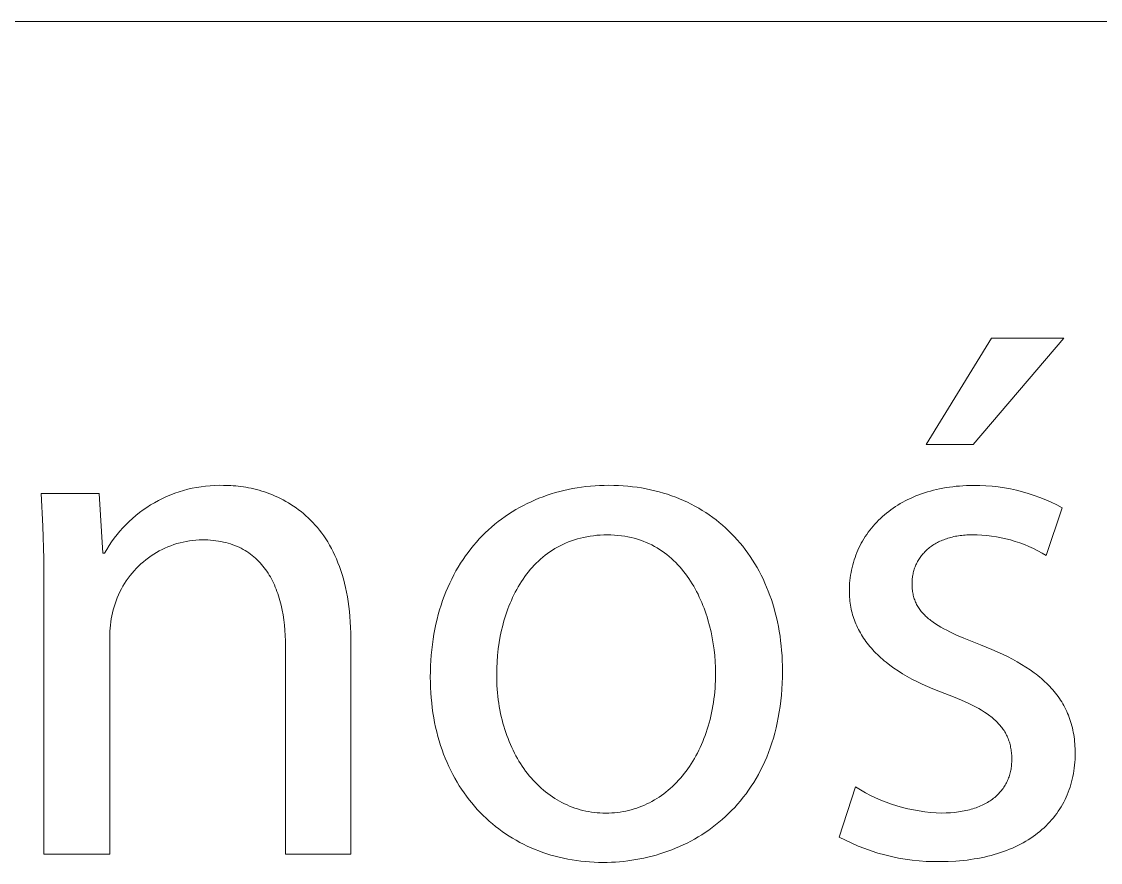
# Model space of a CAD drawing. Header units: millimetres. Extents: x 1287 to 5317, y -239 to 2577.
# Drawn here: x 4727.8 to 4786.3, y -172 to -126.5 of the extents above; entities that cross this region are included whole.
import ezdxf

# ---------------------------------------------------------------- set-up
doc = ezdxf.new("R2010")
doc.units = ezdxf.units.MM
doc.header["$MEASUREMENT"] = 0
doc.layers.add('Domyślny', color=7, linetype='Continuous', true_color=0x000000)

msp = doc.modelspace()

# ---------------------------------------------------------------- linework, layer by layer
at = {"layer": 'Domyślny', "color": 18, "lineweight": 15, "true_color": 0x000000}
for p, q in [((3793.964, -126.502), (5313.201, -126.502)), ((4776.809, -149.415), (4780.352, -143.644)), ((4784.271, -143.644), (4779.359, -149.415)), ((4780.352, -143.644), (4784.271, -143.644)), ((4779.359, -149.415), (4776.809, -149.415)), ((4736.098, -152.05), (4736.329, -151.971)), ((4736.329, -151.971), (4736.562, -151.899)), ((4736.562, -151.899), (4736.798, -151.836)), ((4736.798, -151.836), (4737.035, -151.781)), ((4737.035, -151.781), (4737.275, -151.733)), ((4737.275, -151.733), (4737.515, -151.694)), ((4737.515, -151.694), (4737.757, -151.663)), ((4737.757, -151.663), (4738, -151.641)), ((4738, -151.641), (4738.244, -151.626)), ((4738.244, -151.626), (4738.488, -151.62)), ((4738.488, -151.62), (4738.732, -151.622)), ((4738.732, -151.622), (4738.86, -151.624)), ((4738.86, -151.624), (4738.99, -151.627)), ((4738.99, -151.627), (4739.122, -151.633)), ((4739.122, -151.633), (4739.256, -151.642)), ((4739.256, -151.642), (4739.392, -151.654)), ((4739.392, -151.654), (4739.529, -151.668)), ((4739.529, -151.668), (4739.667, -151.685)), ((4739.667, -151.685), (4739.807, -151.705)), ((4739.807, -151.705), (4739.947, -151.728)), ((4739.947, -151.728), (4740.089, -151.754)), ((4740.089, -151.754), (4740.232, -151.784)), ((4740.232, -151.784), (4740.375, -151.816)), ((4740.375, -151.816), (4740.519, -151.852)), ((4740.519, -151.852), (4740.664, -151.891)), ((4740.664, -151.891), (4740.808, -151.934)), ((4740.808, -151.934), (4740.953, -151.98)), ((4740.953, -151.98), (4741.099, -152.03)), ((4756.719, -152.018), (4756.949, -151.955)), ((4756.949, -151.955), (4757.18, -151.898)), ((4757.18, -151.898), (4757.415, -151.846)), ((4757.415, -151.846), (4757.651, -151.799)), ((4757.651, -151.799), (4757.89, -151.757)), ((4757.89, -151.757), (4758.13, -151.721)), ((4758.13, -151.721), (4758.373, -151.691)), ((4758.373, -151.691), (4758.618, -151.666)), ((4758.618, -151.666), (4758.865, -151.646)), ((4758.865, -151.646), (4759.113, -151.632)), ((4759.113, -151.632), (4759.364, -151.624)), ((4759.364, -151.624), (4759.616, -151.621)), ((4759.616, -151.621), (4759.877, -151.624)), ((4759.877, -151.624), (4760.136, -151.633)), ((4760.136, -151.633), (4760.392, -151.648)), ((4760.392, -151.648), (4760.646, -151.668)), ((4760.646, -151.668), (4760.896, -151.695)), ((4760.896, -151.695), (4761.144, -151.727)), ((4761.144, -151.727), (4761.389, -151.765)), ((4761.389, -151.765), (4761.631, -151.808)), ((4761.631, -151.808), (4761.869, -151.857)), ((4761.869, -151.857), (4762.105, -151.911)), ((4762.105, -151.911), (4762.338, -151.971)), ((4762.338, -151.971), (4762.567, -152.037)), ((4776.717, -152.03), (4776.877, -151.979)), ((4776.877, -151.979), (4777.039, -151.933)), ((4777.039, -151.933), (4777.204, -151.889)), ((4777.204, -151.889), (4777.371, -151.848)), ((4777.371, -151.848), (4777.542, -151.811)), ((4777.542, -151.811), (4777.715, -151.777)), ((4777.715, -151.777), (4777.89, -151.746)), ((4777.89, -151.746), (4778.068, -151.719)), ((4778.068, -151.719), (4778.249, -151.696)), ((4778.249, -151.696), (4778.432, -151.675)), ((4778.432, -151.675), (4778.618, -151.659)), ((4778.618, -151.659), (4778.806, -151.646)), ((4778.806, -151.646), (4778.997, -151.637)), ((4778.997, -151.637), (4779.19, -151.631)), ((4779.19, -151.631), (4779.386, -151.629)), ((4779.386, -151.629), (4779.719, -151.632)), ((4779.719, -151.632), (4780.053, -151.647)), ((4780.053, -151.647), (4780.386, -151.673)), ((4780.386, -151.673), (4780.717, -151.71)), ((4780.717, -151.71), (4781.048, -151.758)), ((4781.048, -151.758), (4781.376, -151.817)), ((4781.376, -151.817), (4781.702, -151.888)), ((4781.702, -151.888), (4782.026, -151.969)), ((4782.026, -151.969), (4782.347, -152.061)), ((4728.943, -153.831), (4728.841, -152.065)), ((4728.841, -152.065), (4731.995, -152.065)), ((4731.995, -152.065), (4732.196, -155.3)), ((4734.782, -152.686), (4734.992, -152.561)), ((4734.992, -152.561), (4735.206, -152.444)), ((4735.206, -152.444), (4735.424, -152.334)), ((4735.424, -152.334), (4735.645, -152.232)), ((4735.645, -152.232), (4735.87, -152.137)), ((4735.87, -152.137), (4736.098, -152.05)), ((4741.099, -152.03), (4741.244, -152.084)), ((4741.244, -152.084), (4741.388, -152.142)), ((4741.388, -152.142), (4741.533, -152.203)), ((4741.533, -152.203), (4741.677, -152.268)), ((4741.677, -152.268), (4741.821, -152.338)), ((4741.821, -152.338), (4741.964, -152.411)), ((4741.964, -152.411), (4742.106, -152.489)), ((4742.106, -152.489), (4742.247, -152.57)), ((4742.247, -152.57), (4742.387, -152.657)), ((4755.188, -152.606), (4755.398, -152.507)), ((4755.398, -152.507), (4755.612, -152.412)), ((4755.612, -152.412), (4755.828, -152.323)), ((4755.828, -152.323), (4756.047, -152.239)), ((4756.047, -152.239), (4756.268, -152.16)), ((4756.268, -152.16), (4756.492, -152.087)), ((4756.492, -152.087), (4756.719, -152.018)), ((4762.567, -152.037), (4762.793, -152.108)), ((4762.793, -152.108), (4763.016, -152.184)), ((4763.016, -152.184), (4763.236, -152.265)), ((4763.236, -152.265), (4763.452, -152.352)), ((4763.452, -152.352), (4763.665, -152.444)), ((4763.665, -152.444), (4763.875, -152.54)), ((4763.875, -152.54), (4764.081, -152.642)), ((4775.408, -152.614), (4775.542, -152.538)), ((4775.542, -152.538), (4775.679, -152.464)), ((4775.679, -152.464), (4775.819, -152.394)), ((4775.819, -152.394), (4775.962, -152.326)), ((4775.962, -152.326), (4776.107, -152.26)), ((4776.107, -152.26), (4776.256, -152.198)), ((4776.256, -152.198), (4776.407, -152.139)), ((4776.407, -152.139), (4776.561, -152.083)), ((4776.561, -152.083), (4776.717, -152.03)), ((4782.347, -152.061), (4782.665, -152.165)), ((4782.665, -152.165), (4782.978, -152.278)), ((4782.978, -152.278), (4783.288, -152.402)), ((4783.288, -152.402), (4783.594, -152.537)), ((4783.594, -152.537), (4783.894, -152.682)), ((4733.988, -153.252), (4734.179, -153.1)), ((4734.179, -153.1), (4734.375, -152.955)), ((4734.375, -152.955), (4734.576, -152.817)), ((4734.576, -152.817), (4734.782, -152.686)), ((4742.387, -152.657), (4742.526, -152.747)), ((4742.526, -152.747), (4742.663, -152.842)), ((4742.663, -152.842), (4742.8, -152.942)), ((4742.8, -152.942), (4742.934, -153.047)), ((4742.934, -153.047), (4743.067, -153.156)), ((4743.067, -153.156), (4743.198, -153.27)), ((4753.992, -153.311), (4754.183, -153.181)), ((4754.183, -153.181), (4754.378, -153.056)), ((4754.378, -153.056), (4754.576, -152.936)), ((4754.576, -152.936), (4754.777, -152.821)), ((4754.777, -152.821), (4754.981, -152.711)), ((4754.981, -152.711), (4755.188, -152.606)), ((4764.081, -152.642), (4764.283, -152.749)), ((4764.283, -152.749), (4764.482, -152.861)), ((4764.482, -152.861), (4764.678, -152.978)), ((4764.678, -152.978), (4764.87, -153.1)), ((4764.87, -153.1), (4765.058, -153.227)), ((4774.552, -153.22), (4774.665, -153.126)), ((4774.665, -153.126), (4774.781, -153.035)), ((4774.781, -153.035), (4774.901, -152.946)), ((4774.901, -152.946), (4775.023, -152.859)), ((4775.023, -152.859), (4775.148, -152.775)), ((4775.148, -152.775), (4775.277, -152.693)), ((4775.277, -152.693), (4775.408, -152.614)), ((4784.19, -152.837), (4783.318, -155.427)), ((4783.894, -152.682), (4784.19, -152.837)), ((4733.278, -153.921), (4733.447, -153.745)), ((4733.447, -153.745), (4733.622, -153.574)), ((4733.622, -153.574), (4733.802, -153.41)), ((4733.802, -153.41), (4733.988, -153.252)), ((4743.198, -153.27), (4743.326, -153.389)), ((4743.326, -153.389), (4743.453, -153.512)), ((4743.453, -153.512), (4743.578, -153.641)), ((4743.578, -153.641), (4743.7, -153.775)), ((4753.263, -153.88), (4753.439, -153.731)), ((4753.439, -153.731), (4753.62, -153.586)), ((4753.62, -153.586), (4753.804, -153.446)), ((4753.804, -153.446), (4753.992, -153.311)), ((4765.058, -153.227), (4765.242, -153.358)), ((4765.242, -153.358), (4765.422, -153.494)), ((4765.422, -153.494), (4765.599, -153.635)), ((4765.599, -153.635), (4765.772, -153.781)), ((4773.937, -153.832), (4774.032, -153.725)), ((4774.032, -153.725), (4774.13, -153.619)), ((4774.13, -153.619), (4774.231, -153.516)), ((4774.231, -153.516), (4774.335, -153.415)), ((4774.335, -153.415), (4774.442, -153.317)), ((4774.442, -153.317), (4774.552, -153.22)), ((4728.997, -155.598), (4728.943, -153.831)), ((4732.809, -154.482), (4732.959, -154.29)), ((4732.959, -154.29), (4733.115, -154.103)), ((4733.115, -154.103), (4733.278, -153.921)), ((4743.7, -153.775), (4743.82, -153.914)), ((4743.82, -153.914), (4743.937, -154.059)), ((4743.937, -154.059), (4744.051, -154.209)), ((4744.051, -154.209), (4744.162, -154.364)), ((4752.754, -154.359), (4752.92, -154.194)), ((4752.92, -154.194), (4753.089, -154.035)), ((4753.089, -154.035), (4753.263, -153.88)), ((4758.778, -154.349), (4758.597, -154.374)), ((4758.962, -154.33), (4758.778, -154.349)), ((4759.15, -154.316), (4758.962, -154.33)), ((4759.341, -154.308), (4759.15, -154.316)), ((4759.535, -154.305), (4759.341, -154.308)), ((4759.73, -154.308), (4759.535, -154.305)), ((4759.922, -154.317), (4759.73, -154.308)), ((4760.109, -154.332), (4759.922, -154.317)), ((4760.293, -154.353), (4760.109, -154.332)), ((4760.474, -154.379), (4760.293, -154.353)), ((4765.772, -153.781), (4765.941, -153.93)), ((4765.941, -153.93), (4766.106, -154.085)), ((4766.106, -154.085), (4766.266, -154.244)), ((4766.266, -154.244), (4766.423, -154.407)), ((4773.512, -154.399), (4773.591, -154.282)), ((4773.591, -154.282), (4773.672, -154.166)), ((4773.672, -154.166), (4773.758, -154.053)), ((4773.758, -154.053), (4773.846, -153.941)), ((4773.846, -153.941), (4773.937, -153.832)), ((4778.564, -154.354), (4778.477, -154.369)), ((4778.652, -154.342), (4778.564, -154.354)), ((4778.741, -154.331), (4778.652, -154.342)), ((4778.831, -154.321), (4778.741, -154.331)), ((4778.923, -154.314), (4778.831, -154.321)), ((4779.017, -154.308), (4778.923, -154.314)), ((4779.111, -154.303), (4779.017, -154.308)), ((4779.208, -154.301), (4779.111, -154.303)), ((4779.305, -154.3), (4779.208, -154.301)), ((4779.569, -154.303), (4779.305, -154.3)), ((4779.832, -154.315), (4779.569, -154.303)), ((4780.096, -154.337), (4779.832, -154.315)), ((4780.358, -154.368), (4780.096, -154.337)), ((4732.399, -155.089), (4732.529, -154.882)), ((4732.529, -154.882), (4732.665, -154.68)), ((4732.665, -154.68), (4732.809, -154.482)), ((4735.88, -154.891), (4735.718, -154.954)), ((4736.044, -154.833), (4735.88, -154.891)), ((4736.209, -154.781), (4736.044, -154.833)), ((4736.376, -154.735), (4736.209, -154.781)), ((4736.545, -154.694), (4736.376, -154.735)), ((4736.715, -154.66), (4736.545, -154.694)), ((4736.886, -154.631), (4736.715, -154.66)), ((4737.058, -154.608), (4736.886, -154.631)), ((4737.231, -154.591), (4737.058, -154.608)), ((4737.404, -154.58), (4737.231, -154.591)), ((4737.578, -154.575), (4737.404, -154.58)), ((4737.732, -154.577), (4737.578, -154.575)), ((4737.883, -154.582), (4737.732, -154.577)), ((4738.032, -154.592), (4737.883, -154.582)), ((4738.177, -154.605), (4738.032, -154.592)), ((4738.319, -154.622), (4738.177, -154.605)), ((4738.458, -154.642), (4738.319, -154.622)), ((4738.594, -154.666), (4738.458, -154.642)), ((4738.727, -154.693), (4738.594, -154.666)), ((4738.857, -154.724), (4738.727, -154.693)), ((4738.984, -154.759), (4738.857, -154.724)), ((4739.108, -154.796), (4738.984, -154.759)), ((4739.23, -154.837), (4739.108, -154.796)), ((4739.348, -154.881), (4739.23, -154.837)), ((4739.464, -154.929), (4739.348, -154.881)), ((4739.577, -154.979), (4739.464, -154.929)), ((4744.162, -154.364), (4744.271, -154.525)), ((4744.271, -154.525), (4744.376, -154.691)), ((4744.376, -154.691), (4744.478, -154.863)), ((4744.478, -154.863), (4744.576, -155.041)), ((4752.133, -155.064), (4752.282, -154.88)), ((4752.282, -154.88), (4752.435, -154.702)), ((4752.435, -154.702), (4752.593, -154.528)), ((4752.593, -154.528), (4752.754, -154.359)), ((4756.975, -154.89), (4756.831, -154.967)), ((4757.122, -154.818), (4756.975, -154.89)), ((4757.273, -154.75), (4757.122, -154.818)), ((4757.427, -154.686), (4757.273, -154.75)), ((4757.584, -154.627), (4757.427, -154.686)), ((4757.744, -154.573), (4757.584, -154.627)), ((4757.908, -154.523), (4757.744, -154.573)), ((4758.075, -154.478), (4757.908, -154.523)), ((4758.246, -154.439), (4758.075, -154.478)), ((4758.42, -154.404), (4758.246, -154.439)), ((4758.597, -154.374), (4758.42, -154.404)), ((4760.65, -154.411), (4760.474, -154.379)), ((4760.824, -154.449), (4760.65, -154.411)), ((4760.993, -154.491), (4760.824, -154.449)), ((4761.159, -154.539), (4760.993, -154.491)), ((4761.322, -154.592), (4761.159, -154.539)), ((4761.481, -154.65), (4761.322, -154.592)), ((4761.636, -154.713), (4761.481, -154.65)), ((4761.788, -154.781), (4761.636, -154.713)), ((4761.937, -154.853), (4761.788, -154.781)), ((4762.082, -154.93), (4761.937, -154.853)), ((4762.224, -155.011), (4762.082, -154.93)), ((4766.423, -154.407), (4766.576, -154.575)), ((4766.576, -154.575), (4766.724, -154.747)), ((4766.724, -154.747), (4766.869, -154.924)), ((4766.869, -154.924), (4767.009, -155.104)), ((4773.169, -155.012), (4773.231, -154.886)), ((4773.231, -154.886), (4773.296, -154.762)), ((4773.296, -154.762), (4773.365, -154.639)), ((4773.365, -154.639), (4773.437, -154.518)), ((4773.437, -154.518), (4773.512, -154.399)), ((4777.109, -154.911), (4777.052, -154.953)), ((4777.168, -154.871), (4777.109, -154.911)), ((4777.228, -154.832), (4777.168, -154.871)), ((4777.29, -154.794), (4777.228, -154.832)), ((4777.353, -154.758), (4777.29, -154.794)), ((4777.418, -154.722), (4777.353, -154.758)), ((4777.484, -154.688), (4777.418, -154.722)), ((4777.552, -154.655), (4777.484, -154.688)), ((4777.621, -154.624), (4777.552, -154.655)), ((4777.692, -154.593), (4777.621, -154.624)), ((4777.764, -154.565), (4777.692, -154.593)), ((4777.837, -154.537), (4777.764, -154.565)), ((4777.912, -154.511), (4777.837, -154.537)), ((4777.989, -154.486), (4777.912, -154.511)), ((4778.067, -154.463), (4777.989, -154.486)), ((4778.146, -154.441), (4778.067, -154.463)), ((4778.227, -154.421), (4778.146, -154.441)), ((4778.309, -154.402), (4778.227, -154.421)), ((4778.392, -154.384), (4778.309, -154.402)), ((4778.477, -154.369), (4778.392, -154.384)), ((4780.618, -154.408), (4780.358, -154.368)), ((4780.878, -154.457), (4780.618, -154.408)), ((4781.135, -154.515), (4780.878, -154.457)), ((4781.39, -154.582), (4781.135, -154.515)), ((4781.643, -154.658), (4781.39, -154.582)), ((4781.893, -154.742), (4781.643, -154.658)), ((4782.14, -154.835), (4781.893, -154.742)), ((4782.384, -154.937), (4782.14, -154.835)), ((4782.623, -155.047), (4782.384, -154.937)), ((4732.196, -155.3), (4732.277, -155.3)), ((4732.277, -155.3), (4732.399, -155.089)), ((4734.803, -155.447), (4734.661, -155.547)), ((4734.948, -155.352), (4734.803, -155.447)), ((4735.096, -155.262), (4734.948, -155.352)), ((4735.248, -155.177), (4735.096, -155.262)), ((4735.402, -155.097), (4735.248, -155.177)), ((4735.559, -155.023), (4735.402, -155.097)), ((4735.718, -154.954), (4735.559, -155.023)), ((4739.686, -155.033), (4739.577, -154.979)), ((4739.794, -155.09), (4739.686, -155.033)), ((4739.898, -155.15), (4739.794, -155.09)), ((4740, -155.212), (4739.898, -155.15)), ((4740.098, -155.278), (4740, -155.212)), ((4740.195, -155.347), (4740.098, -155.278)), ((4740.288, -155.418), (4740.195, -155.347)), ((4740.379, -155.492), (4740.288, -155.418)), ((4740.467, -155.569), (4740.379, -155.492)), ((4744.576, -155.041), (4744.671, -155.225)), ((4744.671, -155.225), (4744.762, -155.415)), ((4744.762, -155.415), (4744.85, -155.61)), ((4751.71, -155.642), (4751.847, -155.444)), ((4751.847, -155.444), (4751.987, -155.252)), ((4751.987, -155.252), (4752.133, -155.064)), ((4756.036, -155.512), (4755.915, -155.616)), ((4756.161, -155.411), (4756.036, -155.512)), ((4756.288, -155.315), (4756.161, -155.411)), ((4756.419, -155.222), (4756.288, -155.315)), ((4756.553, -155.133), (4756.419, -155.222)), ((4756.691, -155.048), (4756.553, -155.133)), ((4756.831, -154.967), (4756.691, -155.048)), ((4762.362, -155.096), (4762.224, -155.011)), ((4762.497, -155.186), (4762.362, -155.096)), ((4762.629, -155.279), (4762.497, -155.186)), ((4762.757, -155.377), (4762.629, -155.279)), ((4762.882, -155.478), (4762.757, -155.377)), ((4763.003, -155.583), (4762.882, -155.478)), ((4767.009, -155.104), (4767.145, -155.289)), ((4767.145, -155.289), (4767.276, -155.478)), ((4767.276, -155.478), (4767.403, -155.671)), ((4772.955, -155.531), (4773.003, -155.399)), ((4773.003, -155.399), (4773.055, -155.268)), ((4773.055, -155.268), (4773.11, -155.139)), ((4773.11, -155.139), (4773.169, -155.012)), ((4776.524, -155.476), (4776.485, -155.529)), ((4776.564, -155.424), (4776.524, -155.476)), ((4776.606, -155.372), (4776.564, -155.424)), ((4776.649, -155.321), (4776.606, -155.372)), ((4776.694, -155.272), (4776.649, -155.321)), ((4776.741, -155.223), (4776.694, -155.272)), ((4776.789, -155.175), (4776.741, -155.223)), ((4776.838, -155.129), (4776.789, -155.175)), ((4776.889, -155.083), (4776.838, -155.129)), ((4776.942, -155.039), (4776.889, -155.083)), ((4776.996, -154.995), (4776.942, -155.039)), ((4777.052, -154.953), (4776.996, -154.995)), ((4782.859, -155.166), (4782.623, -155.047)), ((4783.091, -155.292), (4782.859, -155.166)), ((4783.318, -155.427), (4783.091, -155.292)), ((4729.002, -157.366), (4728.997, -155.598)), ((4734.131, -155.994), (4734.008, -156.117)), ((4734.258, -155.876), (4734.131, -155.994)), ((4734.388, -155.762), (4734.258, -155.876)), ((4734.523, -155.652), (4734.388, -155.762)), ((4734.661, -155.547), (4734.523, -155.652)), ((4740.553, -155.649), (4740.467, -155.569)), ((4740.636, -155.731), (4740.553, -155.649)), ((4740.716, -155.816), (4740.636, -155.731)), ((4740.794, -155.903), (4740.716, -155.816)), ((4740.869, -155.993), (4740.794, -155.903)), ((4740.942, -156.086), (4740.869, -155.993)), ((4741.013, -156.18), (4740.942, -156.086)), ((4744.85, -155.61), (4744.933, -155.812)), ((4744.933, -155.812), (4745.013, -156.02)), ((4745.013, -156.02), (4745.088, -156.234)), ((4751.328, -156.261), (4751.451, -156.05)), ((4751.451, -156.05), (4751.579, -155.844)), ((4751.579, -155.844), (4751.71, -155.642)), ((4755.462, -156.067), (4755.356, -156.187)), ((4755.57, -155.949), (4755.462, -156.067)), ((4755.682, -155.834), (4755.57, -155.949)), ((4755.797, -155.723), (4755.682, -155.834)), ((4755.915, -155.616), (4755.797, -155.723)), ((4763.122, -155.692), (4763.003, -155.583)), ((4763.237, -155.804), (4763.122, -155.692)), ((4763.349, -155.919), (4763.237, -155.804)), ((4763.457, -156.038), (4763.349, -155.919)), ((4763.563, -156.16), (4763.457, -156.038)), ((4767.403, -155.671), (4767.526, -155.868)), ((4767.526, -155.868), (4767.644, -156.069)), ((4767.644, -156.069), (4767.758, -156.274)), ((4772.766, -156.212), (4772.796, -156.073)), ((4772.796, -156.073), (4772.831, -155.936)), ((4772.831, -155.936), (4772.869, -155.799)), ((4772.869, -155.799), (4772.91, -155.665)), ((4772.91, -155.665), (4772.955, -155.531)), ((4776.186, -156.105), (4776.165, -156.166)), ((4776.209, -156.044), (4776.186, -156.105)), ((4776.233, -155.984), (4776.209, -156.044)), ((4776.259, -155.925), (4776.233, -155.984)), ((4776.286, -155.866), (4776.259, -155.925)), ((4776.316, -155.808), (4776.286, -155.866)), ((4776.346, -155.751), (4776.316, -155.808)), ((4776.378, -155.694), (4776.346, -155.751)), ((4776.412, -155.638), (4776.378, -155.694)), ((4776.448, -155.583), (4776.412, -155.638)), ((4776.485, -155.529), (4776.448, -155.583)), ((4733.562, -156.649), (4733.463, -156.791)), ((4733.667, -156.51), (4733.562, -156.649)), ((4733.776, -156.375), (4733.667, -156.51)), ((4733.89, -156.244), (4733.776, -156.375)), ((4734.008, -156.117), (4733.89, -156.244)), ((4741.08, -156.278), (4741.013, -156.18)), ((4741.146, -156.377), (4741.08, -156.278)), ((4741.209, -156.479), (4741.146, -156.377)), ((4741.27, -156.583), (4741.209, -156.479)), ((4741.328, -156.689), (4741.27, -156.583)), ((4741.384, -156.797), (4741.328, -156.689)), ((4745.088, -156.234), (4745.159, -156.454)), ((4745.159, -156.454), (4745.226, -156.681)), ((4745.226, -156.681), (4745.288, -156.914)), ((4751.097, -156.697), (4751.21, -156.477)), ((4751.21, -156.477), (4751.328, -156.261)), ((4755.059, -156.568), (4754.965, -156.701)), ((4755.155, -156.438), (4755.059, -156.568)), ((4755.254, -156.311), (4755.155, -156.438)), ((4755.356, -156.187), (4755.254, -156.311)), ((4763.665, -156.285), (4763.563, -156.16)), ((4763.764, -156.412), (4763.665, -156.285)), ((4763.86, -156.543), (4763.764, -156.412)), ((4763.953, -156.676), (4763.86, -156.543)), ((4764.043, -156.811), (4763.953, -156.676)), ((4767.758, -156.274), (4767.867, -156.483)), ((4767.867, -156.483), (4767.971, -156.695)), ((4772.678, -156.778), (4772.694, -156.635)), ((4772.694, -156.635), (4772.715, -156.493)), ((4772.715, -156.493), (4772.738, -156.352)), ((4772.738, -156.352), (4772.766, -156.212)), ((4776.057, -156.677), (4776.051, -156.743)), ((4776.065, -156.612), (4776.057, -156.677)), ((4776.074, -156.547), (4776.065, -156.612)), ((4776.085, -156.482), (4776.074, -156.547)), ((4776.098, -156.418), (4776.085, -156.482)), ((4776.112, -156.354), (4776.098, -156.418)), ((4776.128, -156.291), (4776.112, -156.354)), ((4776.146, -156.228), (4776.128, -156.291)), ((4776.165, -156.166), (4776.146, -156.228)), ((4733.194, -157.236), (4733.114, -157.391)), ((4733.278, -157.085), (4733.194, -157.236)), ((4733.368, -156.936), (4733.278, -157.085)), ((4733.463, -156.791), (4733.368, -156.936)), ((4741.438, -156.907), (4741.384, -156.797)), ((4741.489, -157.02), (4741.438, -156.907)), ((4741.538, -157.134), (4741.489, -157.02)), ((4741.585, -157.25), (4741.538, -157.134)), ((4741.629, -157.368), (4741.585, -157.25)), ((4745.288, -156.914), (4745.345, -157.154)), ((4745.345, -157.154), (4745.397, -157.401)), ((4750.786, -157.385), (4750.885, -157.151)), ((4750.885, -157.151), (4750.989, -156.922)), ((4750.989, -156.922), (4751.097, -156.697)), ((4754.624, -157.257), (4754.546, -157.403)), ((4754.705, -157.114), (4754.624, -157.257)), ((4754.788, -156.974), (4754.705, -157.114)), ((4754.875, -156.836), (4754.788, -156.974)), ((4754.965, -156.701), (4754.875, -156.836)), ((4764.129, -156.949), (4764.043, -156.811)), ((4764.213, -157.09), (4764.129, -156.949)), ((4764.294, -157.232), (4764.213, -157.09)), ((4764.371, -157.377), (4764.294, -157.232)), ((4767.971, -156.695), (4768.071, -156.912)), ((4768.071, -156.912), (4768.166, -157.132)), ((4768.166, -157.132), (4768.257, -157.355)), ((4772.648, -157.36), (4772.65, -157.213)), ((4772.65, -157.213), (4772.656, -157.067)), ((4772.656, -157.067), (4772.665, -156.922)), ((4772.665, -156.922), (4772.678, -156.778)), ((4776.045, -156.876), (4776.044, -156.944)), ((4776.044, -156.944), (4776.045, -157.019)), ((4776.047, -156.81), (4776.045, -156.876)), ((4776.045, -157.019), (4776.047, -157.093)), ((4776.051, -156.743), (4776.047, -156.81)), ((4776.047, -157.093), (4776.052, -157.166)), ((4776.052, -157.166), (4776.058, -157.238)), ((4776.058, -157.238), (4776.065, -157.308)), ((4729.002, -171.606), (4729.002, -157.366)), ((4732.972, -157.707), (4732.909, -157.869)), ((4733.04, -157.548), (4732.972, -157.707)), ((4733.114, -157.391), (4733.04, -157.548)), ((4741.671, -157.488), (4741.629, -157.368)), ((4741.712, -157.61), (4741.671, -157.488)), ((4741.749, -157.733), (4741.712, -157.61)), ((4741.785, -157.858), (4741.749, -157.733)), ((4741.819, -157.985), (4741.785, -157.858)), ((4745.397, -157.401), (4745.445, -157.654)), ((4745.445, -157.654), (4745.487, -157.914)), ((4750.604, -157.865), (4750.693, -157.622)), ((4750.693, -157.622), (4750.786, -157.385)), ((4754.33, -157.852), (4754.264, -158.005)), ((4754.399, -157.7), (4754.33, -157.852)), ((4754.471, -157.55), (4754.399, -157.7)), ((4754.546, -157.403), (4754.471, -157.55)), ((4764.446, -157.523), (4764.371, -157.377)), ((4764.517, -157.672), (4764.446, -157.523)), ((4764.586, -157.822), (4764.517, -157.672)), ((4764.652, -157.973), (4764.586, -157.822)), ((4768.257, -157.355), (4768.342, -157.583)), ((4768.342, -157.583), (4768.423, -157.814)), ((4768.423, -157.814), (4768.499, -158.048)), ((4772.65, -157.469), (4772.648, -157.36)), ((4772.653, -157.577), (4772.65, -157.469)), ((4772.659, -157.685), (4772.653, -157.577)), ((4772.668, -157.793), (4772.659, -157.685)), ((4772.679, -157.9), (4772.668, -157.793)), ((4776.065, -157.308), (4776.075, -157.378)), ((4776.075, -157.378), (4776.086, -157.446)), ((4776.086, -157.446), (4776.099, -157.513)), ((4776.099, -157.513), (4776.114, -157.578)), ((4776.114, -157.578), (4776.13, -157.643)), ((4776.13, -157.643), (4776.148, -157.707)), ((4776.148, -157.707), (4776.168, -157.77)), ((4776.168, -157.77), (4776.19, -157.831)), ((4776.19, -157.831), (4776.214, -157.892)), ((4732.753, -158.36), (4732.712, -158.524)), ((4732.8, -158.198), (4732.753, -158.36)), ((4732.852, -158.033), (4732.8, -158.198)), ((4732.909, -157.869), (4732.852, -158.033)), ((4741.851, -158.113), (4741.819, -157.985)), ((4741.907, -158.375), (4741.851, -158.113)), ((4741.956, -158.642), (4741.907, -158.375)), ((4745.487, -157.914), (4745.524, -158.18)), ((4745.524, -158.18), (4745.556, -158.454)), ((4750.37, -158.618), (4750.443, -158.363)), ((4750.443, -158.363), (4750.521, -158.112)), ((4750.521, -158.112), (4750.604, -157.865)), ((4754.141, -158.318), (4754.084, -158.477)), ((4754.201, -158.161), (4754.141, -158.318)), ((4754.264, -158.005), (4754.201, -158.161)), ((4764.715, -158.127), (4764.652, -157.973)), ((4764.775, -158.281), (4764.715, -158.127)), ((4764.832, -158.437), (4764.775, -158.281)), ((4764.886, -158.594), (4764.832, -158.437)), ((4768.499, -158.048), (4768.57, -158.286)), ((4768.57, -158.286), (4768.636, -158.528)), ((4772.692, -158.006), (4772.679, -157.9)), ((4772.708, -158.111), (4772.692, -158.006)), ((4772.727, -158.216), (4772.708, -158.111)), ((4772.748, -158.321), (4772.727, -158.216)), ((4772.771, -158.425), (4772.748, -158.321)), ((4772.797, -158.528), (4772.771, -158.425)), ((4776.214, -157.892), (4776.239, -157.952)), ((4776.239, -157.952), (4776.266, -158.011)), ((4776.266, -158.011), (4776.295, -158.069)), ((4776.295, -158.069), (4776.325, -158.126)), ((4776.325, -158.126), (4776.358, -158.182)), ((4776.358, -158.182), (4776.392, -158.237)), ((4776.392, -158.237), (4776.428, -158.292)), ((4776.428, -158.292), (4776.466, -158.346)), ((4776.466, -158.346), (4776.506, -158.399)), ((4776.506, -158.399), (4776.547, -158.451)), ((4732.619, -159.021), (4732.599, -159.189)), ((4732.645, -158.855), (4732.619, -159.021)), ((4732.676, -158.689), (4732.645, -158.855)), ((4732.712, -158.524), (4732.676, -158.689)), ((4741.997, -158.915), (4741.956, -158.642)), ((4742.03, -159.192), (4741.997, -158.915)), ((4745.556, -158.454), (4745.582, -158.735)), ((4745.582, -158.735), (4745.603, -159.023)), ((4745.603, -159.023), (4745.618, -159.318)), ((4750.241, -159.141), (4750.303, -158.878)), ((4750.303, -158.878), (4750.37, -158.618)), ((4753.93, -158.964), (4753.885, -159.129)), ((4753.979, -158.8), (4753.93, -158.964)), ((4754.03, -158.638), (4753.979, -158.8)), ((4754.084, -158.477), (4754.03, -158.638)), ((4764.937, -158.752), (4764.886, -158.594)), ((4764.986, -158.911), (4764.937, -158.752)), ((4765.074, -159.231), (4764.986, -158.911)), ((4768.636, -158.528), (4768.697, -158.772)), ((4768.697, -158.772), (4768.753, -159.02)), ((4768.753, -159.02), (4768.804, -159.272)), ((4772.825, -158.63), (4772.797, -158.528)), ((4772.856, -158.732), (4772.825, -158.63)), ((4772.889, -158.833), (4772.856, -158.732)), ((4772.925, -158.933), (4772.889, -158.833)), ((4772.963, -159.033), (4772.925, -158.933)), ((4776.547, -158.451), (4776.59, -158.503)), ((4776.59, -158.503), (4776.635, -158.554)), ((4776.635, -158.554), (4776.682, -158.604)), ((4776.682, -158.604), (4776.731, -158.654)), ((4776.731, -158.654), (4776.782, -158.703)), ((4776.782, -158.703), (4776.834, -158.752)), ((4776.834, -158.752), (4776.888, -158.8)), ((4776.888, -158.8), (4776.945, -158.848)), ((4776.945, -158.848), (4777.003, -158.895)), ((4777.003, -158.895), (4777.063, -158.941)), ((4777.063, -158.941), (4777.124, -158.988)), ((4777.124, -158.988), (4777.188, -159.033)), ((4732.574, -159.525), (4732.57, -159.694)), ((4732.584, -159.357), (4732.574, -159.525)), ((4732.599, -159.189), (4732.584, -159.357)), ((4742.055, -159.475), (4742.03, -159.192)), ((4742.073, -159.761), (4742.055, -159.475)), ((4745.618, -159.318), (4745.627, -159.62)), ((4750.134, -159.682), (4750.185, -159.409)), ((4750.185, -159.409), (4750.241, -159.141)), ((4753.802, -159.463), (4753.731, -159.8)), ((4753.842, -159.295), (4753.802, -159.463)), ((4753.885, -159.129), (4753.842, -159.295)), ((4765.152, -159.553), (4765.074, -159.231)), ((4765.219, -159.877), (4765.152, -159.553)), ((4768.804, -159.272), (4768.849, -159.526)), ((4768.849, -159.526), (4768.89, -159.784)), ((4773.004, -159.132), (4772.963, -159.033)), ((4773.047, -159.231), (4773.004, -159.132)), ((4773.093, -159.328), (4773.047, -159.231)), ((4773.141, -159.425), (4773.093, -159.328)), ((4773.192, -159.522), (4773.141, -159.425)), ((4773.245, -159.617), (4773.192, -159.522)), ((4777.188, -159.033), (4777.321, -159.124)), ((4777.321, -159.124), (4777.461, -159.213)), ((4777.461, -159.213), (4777.609, -159.301)), ((4777.609, -159.301), (4777.765, -159.389)), ((4777.765, -159.389), (4777.928, -159.475)), ((4777.928, -159.475), (4778.099, -159.561)), ((4778.099, -159.561), (4778.464, -159.733)), ((4732.57, -159.694), (4732.572, -159.863)), ((4732.572, -159.863), (4732.572, -171.606)), ((4742.084, -160.052), (4742.073, -159.761)), ((4742.087, -160.346), (4742.084, -160.052)), ((4745.627, -159.62), (4745.63, -159.93)), ((4745.63, -159.93), (4745.63, -171.606)), ((4750.05, -160.239), (4750.089, -159.958)), ((4750.089, -159.958), (4750.134, -159.682)), ((4753.671, -160.142), (4753.622, -160.486)), ((4753.731, -159.8), (4753.671, -160.142)), ((4765.275, -160.201), (4765.219, -159.877)), ((4765.32, -160.524), (4765.275, -160.201)), ((4768.89, -159.784), (4768.925, -160.045)), ((4768.925, -160.045), (4768.955, -160.309)), ((4773.301, -159.712), (4773.245, -159.617)), ((4773.36, -159.806), (4773.301, -159.712)), ((4773.421, -159.9), (4773.36, -159.806)), ((4773.484, -159.992), (4773.421, -159.9)), ((4773.55, -160.084), (4773.484, -159.992)), ((4773.619, -160.175), (4773.55, -160.084)), ((4773.69, -160.266), (4773.619, -160.175)), ((4778.464, -159.733), (4778.86, -159.905)), ((4778.86, -159.905), (4779.748, -160.258)), ((4742.087, -171.606), (4742.087, -160.346)), ((4749.989, -160.813), (4750.016, -160.524)), ((4750.016, -160.524), (4750.05, -160.239)), ((4753.622, -160.486), (4753.584, -160.832)), ((4765.355, -160.846), (4765.32, -160.524)), ((4768.955, -160.309), (4768.979, -160.576)), ((4768.979, -160.576), (4768.999, -160.846)), ((4773.763, -160.355), (4773.69, -160.266)), ((4773.84, -160.444), (4773.763, -160.355)), ((4773.918, -160.532), (4773.84, -160.444)), ((4774, -160.619), (4773.918, -160.532)), ((4774.084, -160.705), (4774, -160.619)), ((4774.17, -160.791), (4774.084, -160.705)), ((4779.748, -160.258), (4780.061, -160.382)), ((4780.061, -160.382), (4780.365, -160.507)), ((4780.365, -160.507), (4780.659, -160.636)), ((4780.659, -160.636), (4780.944, -160.766)), ((4780.944, -160.766), (4781.218, -160.9)), ((4749.952, -161.402), (4749.967, -161.105)), ((4749.967, -161.105), (4749.989, -160.813)), ((4753.558, -161.179), (4753.541, -161.527)), ((4753.584, -160.832), (4753.558, -161.179)), ((4765.38, -161.166), (4765.355, -160.846)), ((4765.395, -161.482), (4765.38, -161.166)), ((4768.999, -160.846), (4769.012, -161.119)), ((4769.012, -161.119), (4769.021, -161.394)), ((4774.259, -160.876), (4774.17, -160.791)), ((4774.351, -160.96), (4774.259, -160.876)), ((4774.445, -161.043), (4774.351, -160.96)), ((4774.542, -161.125), (4774.445, -161.043)), ((4774.641, -161.207), (4774.542, -161.125)), ((4774.848, -161.367), (4774.641, -161.207)), ((4775.065, -161.524), (4774.848, -161.367)), ((4781.218, -160.9), (4781.483, -161.037)), ((4781.483, -161.037), (4781.738, -161.177)), ((4781.738, -161.177), (4781.983, -161.321)), ((4781.983, -161.321), (4782.219, -161.467)), ((4749.939, -162.008), (4749.943, -161.703)), ((4749.943, -161.703), (4749.952, -161.402)), ((4753.541, -161.527), (4753.536, -161.874)), ((4753.536, -161.874), (4753.538, -162.074)), ((4765.4, -161.794), (4765.395, -161.482)), ((4765.398, -161.999), (4765.4, -161.794)), ((4769.023, -161.673), (4769.02, -162.008)), ((4769.021, -161.394), (4769.023, -161.673)), ((4775.292, -161.677), (4775.065, -161.524)), ((4775.53, -161.827), (4775.292, -161.677)), ((4775.779, -161.973), (4775.53, -161.827)), ((4782.219, -161.467), (4782.445, -161.618)), ((4782.445, -161.618), (4782.66, -161.772)), ((4782.66, -161.772), (4782.765, -161.851)), ((4782.765, -161.851), (4782.866, -161.93)), ((4782.866, -161.93), (4782.966, -162.011)), ((4749.942, -162.296), (4749.939, -162.008)), ((4749.951, -162.579), (4749.942, -162.296)), ((4753.538, -162.074), (4753.543, -162.271)), ((4753.543, -162.271), (4753.552, -162.467)), ((4753.552, -162.467), (4753.565, -162.662)), ((4765.37, -162.604), (4765.383, -162.405)), ((4765.383, -162.405), (4765.393, -162.203)), ((4765.393, -162.203), (4765.398, -161.999)), ((4769.009, -162.338), (4768.991, -162.662)), ((4769.02, -162.008), (4769.009, -162.338)), ((4776.038, -162.115), (4775.779, -161.973)), ((4776.307, -162.254), (4776.038, -162.115)), ((4776.588, -162.389), (4776.307, -162.254)), ((4776.878, -162.52), (4776.588, -162.389)), ((4777.18, -162.647), (4776.878, -162.52)), ((4782.966, -162.011), (4783.062, -162.093)), ((4783.062, -162.093), (4783.157, -162.175)), ((4783.157, -162.175), (4783.249, -162.259)), ((4783.249, -162.259), (4783.338, -162.344)), ((4783.338, -162.344), (4783.425, -162.43)), ((4783.425, -162.43), (4783.509, -162.517)), ((4783.509, -162.517), (4783.591, -162.605)), ((4749.966, -162.86), (4749.951, -162.579)), ((4749.987, -163.136), (4749.966, -162.86)), ((4753.565, -162.662), (4753.581, -162.855)), ((4753.581, -162.855), (4753.6, -163.046)), ((4753.6, -163.046), (4753.623, -163.235)), ((4765.311, -163.192), (4765.334, -162.998)), ((4765.334, -162.998), (4765.354, -162.802)), ((4765.354, -162.802), (4765.37, -162.604)), ((4768.966, -162.979), (4768.934, -163.291)), ((4768.991, -162.662), (4768.966, -162.979)), ((4777.492, -162.77), (4777.18, -162.647)), ((4777.815, -162.889), (4777.492, -162.77)), ((4778.287, -163.07), (4777.815, -162.889)), ((4778.723, -163.251), (4778.287, -163.07)), ((4783.591, -162.605), (4783.671, -162.695)), ((4783.671, -162.695), (4783.748, -162.785)), ((4783.748, -162.785), (4783.822, -162.877)), ((4783.822, -162.877), (4783.894, -162.97)), ((4783.894, -162.97), (4783.963, -163.065)), ((4783.963, -163.065), (4784.03, -163.16)), ((4750.013, -163.41), (4749.987, -163.136)), ((4750.045, -163.68), (4750.013, -163.41)), ((4750.082, -163.946), (4750.045, -163.68)), ((4753.623, -163.235), (4753.649, -163.422)), ((4753.649, -163.422), (4753.678, -163.607)), ((4753.678, -163.607), (4753.711, -163.791)), ((4765.22, -163.76), (4765.253, -163.573)), ((4765.253, -163.573), (4765.284, -163.383)), ((4765.284, -163.383), (4765.311, -163.192)), ((4768.896, -163.597), (4768.851, -163.897)), ((4768.934, -163.291), (4768.896, -163.597)), ((4778.927, -163.342), (4778.723, -163.251)), ((4779.123, -163.433), (4778.927, -163.342)), ((4779.31, -163.526), (4779.123, -163.433)), ((4779.488, -163.619), (4779.31, -163.526)), ((4779.657, -163.713), (4779.488, -163.619)), ((4784.03, -163.16), (4784.095, -163.257)), ((4784.095, -163.257), (4784.157, -163.355)), ((4784.157, -163.355), (4784.216, -163.455)), ((4784.216, -163.455), (4784.273, -163.556)), ((4784.273, -163.556), (4784.328, -163.658)), ((4784.328, -163.658), (4784.38, -163.761)), ((4750.125, -164.208), (4750.082, -163.946)), ((4750.173, -164.467), (4750.125, -164.208)), ((4753.711, -163.791), (4753.747, -163.972)), ((4753.747, -163.972), (4753.787, -164.151)), ((4753.787, -164.151), (4753.829, -164.329)), ((4765.099, -164.309), (4765.142, -164.128)), ((4765.142, -164.128), (4765.183, -163.945)), ((4765.183, -163.945), (4765.22, -163.76)), ((4768.799, -164.192), (4768.741, -164.48)), ((4768.851, -163.897), (4768.799, -164.192)), ((4779.818, -163.808), (4779.657, -163.713)), ((4779.971, -163.904), (4779.818, -163.808)), ((4780.116, -164.001), (4779.971, -163.904)), ((4780.185, -164.051), (4780.116, -164.001)), ((4780.253, -164.101), (4780.185, -164.051)), ((4780.318, -164.151), (4780.253, -164.101)), ((4780.381, -164.201), (4780.318, -164.151)), ((4780.443, -164.253), (4780.381, -164.201)), ((4780.502, -164.304), (4780.443, -164.253)), ((4784.38, -163.761), (4784.429, -163.866)), ((4784.429, -163.866), (4784.476, -163.973)), ((4784.476, -163.973), (4784.52, -164.08)), ((4784.52, -164.08), (4784.562, -164.19)), ((4784.562, -164.19), (4784.602, -164.3)), ((4750.227, -164.723), (4750.173, -164.467)), ((4750.286, -164.974), (4750.227, -164.723)), ((4753.829, -164.329), (4753.875, -164.504)), ((4753.875, -164.504), (4753.924, -164.676)), ((4753.924, -164.676), (4753.976, -164.847)), ((4753.976, -164.847), (4754.031, -165.015)), ((4764.892, -165.006), (4764.948, -164.836)), ((4764.948, -164.836), (4765.002, -164.662)), ((4765.002, -164.662), (4765.052, -164.487)), ((4765.052, -164.487), (4765.099, -164.309)), ((4768.677, -164.763), (4768.607, -165.04)), ((4768.741, -164.48), (4768.677, -164.763)), ((4780.56, -164.356), (4780.502, -164.304)), ((4780.615, -164.409), (4780.56, -164.356)), ((4780.669, -164.462), (4780.615, -164.409)), ((4780.721, -164.516), (4780.669, -164.462)), ((4780.77, -164.57), (4780.721, -164.516)), ((4780.818, -164.625), (4780.77, -164.57)), ((4780.864, -164.68), (4780.818, -164.625)), ((4780.909, -164.736), (4780.864, -164.68)), ((4780.951, -164.793), (4780.909, -164.736)), ((4780.992, -164.85), (4780.951, -164.793)), ((4781.03, -164.908), (4780.992, -164.85)), ((4784.602, -164.3), (4784.638, -164.413)), ((4784.638, -164.413), (4784.673, -164.526)), ((4784.673, -164.526), (4784.705, -164.641)), ((4784.705, -164.641), (4784.734, -164.758)), ((4784.734, -164.758), (4784.761, -164.877)), ((4784.761, -164.877), (4784.785, -164.997)), ((4750.351, -165.222), (4750.286, -164.974)), ((4750.42, -165.466), (4750.351, -165.222)), ((4754.031, -165.015), (4754.089, -165.181)), ((4754.089, -165.181), (4754.15, -165.344)), ((4754.15, -165.344), (4754.214, -165.505)), ((4764.705, -165.503), (4764.77, -165.34)), ((4764.77, -165.34), (4764.833, -165.175)), ((4764.833, -165.175), (4764.892, -165.006)), ((4768.53, -165.312), (4768.448, -165.577)), ((4768.607, -165.04), (4768.53, -165.312)), ((4781.067, -164.967), (4781.03, -164.908)), ((4781.102, -165.026), (4781.067, -164.967)), ((4781.136, -165.086), (4781.102, -165.026)), ((4781.168, -165.147), (4781.136, -165.086)), ((4781.197, -165.209), (4781.168, -165.147)), ((4781.226, -165.271), (4781.197, -165.209)), ((4781.252, -165.335), (4781.226, -165.271)), ((4781.277, -165.399), (4781.252, -165.335)), ((4781.3, -165.464), (4781.277, -165.399)), ((4784.785, -164.997), (4784.806, -165.118)), ((4784.806, -165.118), (4784.825, -165.241)), ((4784.825, -165.241), (4784.842, -165.366)), ((4784.842, -165.366), (4784.856, -165.492)), ((4750.495, -165.707), (4750.42, -165.466)), ((4750.575, -165.943), (4750.495, -165.707)), ((4750.66, -166.176), (4750.575, -165.943)), ((4754.214, -165.505), (4754.281, -165.664)), ((4754.281, -165.664), (4754.351, -165.82)), ((4754.351, -165.82), (4754.424, -165.973)), ((4754.424, -165.973), (4754.499, -166.123)), ((4764.414, -166.127), (4764.491, -165.975)), ((4764.491, -165.975), (4764.565, -165.821)), ((4764.565, -165.821), (4764.637, -165.663)), ((4764.637, -165.663), (4764.705, -165.503)), ((4768.36, -165.837), (4768.267, -166.091)), ((4768.448, -165.577), (4768.36, -165.837)), ((4781.321, -165.53), (4781.3, -165.464)), ((4781.341, -165.596), (4781.321, -165.53)), ((4781.359, -165.664), (4781.341, -165.596)), ((4781.375, -165.732), (4781.359, -165.664)), ((4781.39, -165.802), (4781.375, -165.732)), ((4781.403, -165.872), (4781.39, -165.802)), ((4781.415, -165.944), (4781.403, -165.872)), ((4781.425, -166.016), (4781.415, -165.944)), ((4781.433, -166.089), (4781.425, -166.016)), ((4784.856, -165.492), (4784.868, -165.621)), ((4784.868, -165.621), (4784.876, -165.75)), ((4784.876, -165.75), (4784.883, -165.882)), ((4784.883, -165.882), (4784.887, -166.015)), ((4784.887, -166.015), (4784.888, -166.15)), ((4750.749, -166.404), (4750.66, -166.176)), ((4750.844, -166.629), (4750.749, -166.404)), ((4750.943, -166.85), (4750.844, -166.629)), ((4754.499, -166.123), (4754.578, -166.271)), ((4754.578, -166.271), (4754.659, -166.416)), ((4754.659, -166.416), (4754.743, -166.559)), ((4754.743, -166.559), (4754.829, -166.698)), ((4764.078, -166.706), (4764.166, -166.566)), ((4764.166, -166.566), (4764.252, -166.423)), ((4764.252, -166.423), (4764.334, -166.276)), ((4764.334, -166.276), (4764.414, -166.127)), ((4768.063, -166.583), (4767.954, -166.82)), ((4768.168, -166.34), (4768.063, -166.583)), ((4768.267, -166.091), (4768.168, -166.34)), ((4781.44, -166.164), (4781.433, -166.089)), ((4781.446, -166.239), (4781.44, -166.164)), ((4781.444, -166.696), (4781.449, -166.622)), ((4781.449, -166.316), (4781.446, -166.239)), ((4781.452, -166.393), (4781.449, -166.316)), ((4781.449, -166.622), (4781.451, -166.547)), ((4781.451, -166.547), (4781.452, -166.472)), ((4781.452, -166.472), (4781.452, -166.393)), ((4784.87, -166.626), (4784.857, -166.782)), ((4784.88, -166.469), (4784.87, -166.626)), ((4784.886, -166.31), (4784.88, -166.469)), ((4784.888, -166.15), (4784.886, -166.31)), ((4751.047, -167.066), (4750.943, -166.85)), ((4751.156, -167.279), (4751.047, -167.066)), ((4754.829, -166.698), (4754.919, -166.834)), ((4754.919, -166.834), (4755.01, -166.968)), ((4755.01, -166.968), (4755.105, -167.098)), ((4755.105, -167.098), (4755.202, -167.226)), ((4763.701, -167.236), (4763.799, -167.108)), ((4763.799, -167.108), (4763.895, -166.977)), ((4763.895, -166.977), (4763.988, -166.843)), ((4763.988, -166.843), (4764.078, -166.706)), ((4767.839, -167.052), (4767.719, -167.278)), ((4767.954, -166.82), (4767.839, -167.052)), ((4781.344, -167.269), (4781.363, -167.2)), ((4781.363, -167.2), (4781.38, -167.13)), ((4781.38, -167.13), (4781.395, -167.059)), ((4781.395, -167.059), (4781.409, -166.988)), ((4781.409, -166.988), (4781.42, -166.916)), ((4781.42, -166.916), (4781.43, -166.843)), ((4781.43, -166.843), (4781.438, -166.77)), ((4781.438, -166.77), (4781.444, -166.696)), ((4784.818, -167.088), (4784.793, -167.239)), ((4784.839, -166.936), (4784.818, -167.088)), ((4784.857, -166.782), (4784.839, -166.936)), ((4751.269, -167.487), (4751.156, -167.279)), ((4751.387, -167.692), (4751.269, -167.487)), ((4751.509, -167.892), (4751.387, -167.692)), ((4755.202, -167.226), (4755.302, -167.35)), ((4755.302, -167.35), (4755.404, -167.471)), ((4755.404, -167.471), (4755.508, -167.589)), ((4755.508, -167.589), (4755.615, -167.703)), ((4755.615, -167.703), (4755.724, -167.815)), ((4763.173, -167.825), (4763.283, -167.714)), ((4763.283, -167.714), (4763.391, -167.599)), ((4763.391, -167.599), (4763.497, -167.482)), ((4763.497, -167.482), (4763.6, -167.36)), ((4763.6, -167.36), (4763.701, -167.236)), ((4767.464, -167.714), (4767.33, -167.924)), ((4767.594, -167.499), (4767.464, -167.714)), ((4767.719, -167.278), (4767.594, -167.499)), ((4781.093, -167.858), (4781.128, -167.796)), ((4781.128, -167.796), (4781.162, -167.733)), ((4781.162, -167.733), (4781.193, -167.669)), ((4781.193, -167.669), (4781.223, -167.605)), ((4781.223, -167.605), (4781.251, -167.539)), ((4781.251, -167.539), (4781.277, -167.473)), ((4781.277, -167.473), (4781.301, -167.406)), ((4781.301, -167.406), (4781.324, -167.338)), ((4781.324, -167.338), (4781.344, -167.269)), ((4784.695, -167.681), (4784.655, -167.824)), ((4784.731, -167.535), (4784.695, -167.681)), ((4784.764, -167.388), (4784.731, -167.535)), ((4784.793, -167.239), (4784.764, -167.388)), ((4751.636, -168.088), (4751.509, -167.892)), ((4751.767, -168.279), (4751.636, -168.088)), ((4751.902, -168.467), (4751.767, -168.279)), ((4755.724, -167.815), (4755.836, -167.923)), ((4755.836, -167.923), (4755.95, -168.027)), ((4755.95, -168.027), (4756.066, -168.128)), ((4756.066, -168.128), (4756.185, -168.225)), ((4756.185, -168.225), (4756.306, -168.319)), ((4756.306, -168.319), (4756.428, -168.409)), ((4762.464, -168.418), (4762.587, -168.328)), ((4762.587, -168.328), (4762.709, -168.235)), ((4762.709, -168.235), (4762.828, -168.138)), ((4762.828, -168.138), (4762.945, -168.037)), ((4762.945, -168.037), (4763.06, -167.933)), ((4763.06, -167.933), (4763.173, -167.825)), ((4767.048, -168.327), (4766.9, -168.521)), ((4767.191, -168.128), (4767.048, -168.327)), ((4767.33, -167.924), (4767.191, -168.128)), ((4772.098, -170.673), (4772.984, -167.962)), ((4772.984, -167.962), (4773.248, -168.122)), ((4773.248, -168.122), (4773.517, -168.273)), ((4773.517, -168.273), (4773.791, -168.415)), ((4780.638, -168.425), (4780.692, -168.373)), ((4780.692, -168.373), (4780.744, -168.32)), ((4780.744, -168.32), (4780.794, -168.266)), ((4780.794, -168.266), (4780.843, -168.211)), ((4780.843, -168.211), (4780.889, -168.154)), ((4780.889, -168.154), (4780.934, -168.097)), ((4780.934, -168.097), (4780.976, -168.039)), ((4780.976, -168.039), (4781.017, -167.98)), ((4781.017, -167.98), (4781.056, -167.919)), ((4781.056, -167.919), (4781.093, -167.858)), ((4784.457, -168.38), (4784.398, -168.514)), ((4784.512, -168.244), (4784.457, -168.38)), ((4784.563, -168.106), (4784.512, -168.244)), ((4784.611, -167.966), (4784.563, -168.106)), ((4784.655, -167.824), (4784.611, -167.966)), ((4752.042, -168.65), (4751.902, -168.467)), ((4752.185, -168.828), (4752.042, -168.65)), ((4752.333, -169.003), (4752.185, -168.828)), ((4756.428, -168.409), (4756.554, -168.496)), ((4756.554, -168.496), (4756.681, -168.579)), ((4756.681, -168.579), (4756.81, -168.658)), ((4756.81, -168.658), (4756.941, -168.733)), ((4756.941, -168.733), (4757.075, -168.804)), ((4757.075, -168.804), (4757.21, -168.872)), ((4757.21, -168.872), (4757.347, -168.935)), ((4757.347, -168.935), (4757.487, -168.994)), ((4761.405, -168.999), (4761.544, -168.94)), ((4761.544, -168.94), (4761.681, -168.877)), ((4761.681, -168.877), (4761.816, -168.811)), ((4761.816, -168.811), (4761.949, -168.74)), ((4761.949, -168.74), (4762.081, -168.665)), ((4762.081, -168.665), (4762.211, -168.587)), ((4762.211, -168.587), (4762.338, -168.504)), ((4762.338, -168.504), (4762.464, -168.418)), ((4766.593, -168.891), (4766.433, -169.068)), ((4766.749, -168.708), (4766.593, -168.891)), ((4766.9, -168.521), (4766.749, -168.708)), ((4773.791, -168.415), (4774.069, -168.548)), ((4774.069, -168.548), (4774.352, -168.671)), ((4774.352, -168.671), (4774.639, -168.785)), ((4774.639, -168.785), (4774.93, -168.889)), ((4774.93, -168.889), (4775.224, -168.983)), ((4779.764, -168.989), (4779.842, -168.954)), ((4779.842, -168.954), (4779.919, -168.917)), ((4779.919, -168.917), (4779.994, -168.878)), ((4779.994, -168.878), (4780.067, -168.839)), ((4780.067, -168.839), (4780.138, -168.798)), ((4780.138, -168.798), (4780.207, -168.756)), ((4780.207, -168.756), (4780.275, -168.712)), ((4780.275, -168.712), (4780.34, -168.667)), ((4780.34, -168.667), (4780.403, -168.621)), ((4780.403, -168.621), (4780.465, -168.574)), ((4780.465, -168.574), (4780.525, -168.526)), ((4780.525, -168.526), (4780.582, -168.476)), ((4780.582, -168.476), (4780.638, -168.425)), ((4784.2, -168.904), (4784.127, -169.03)), ((4784.27, -168.776), (4784.2, -168.904)), ((4784.336, -168.646), (4784.27, -168.776)), ((4784.398, -168.514), (4784.336, -168.646)), ((4752.485, -169.172), (4752.333, -169.003)), ((4752.64, -169.338), (4752.485, -169.172)), ((4752.8, -169.499), (4752.64, -169.338)), ((4752.963, -169.655), (4752.8, -169.499)), ((4757.487, -168.994), (4757.628, -169.05)), ((4757.628, -169.05), (4757.771, -169.101)), ((4757.771, -169.101), (4757.915, -169.148)), ((4757.915, -169.148), (4758.062, -169.191)), ((4758.062, -169.191), (4758.21, -169.229)), ((4758.21, -169.229), (4758.36, -169.263)), ((4758.36, -169.263), (4758.512, -169.293)), ((4758.512, -169.293), (4758.665, -169.318)), ((4758.665, -169.318), (4758.82, -169.339)), ((4758.82, -169.339), (4758.976, -169.355)), ((4758.976, -169.355), (4759.134, -169.367)), ((4759.134, -169.367), (4759.294, -169.374)), ((4759.294, -169.374), (4759.455, -169.376)), ((4759.455, -169.376), (4759.613, -169.374)), ((4759.613, -169.374), (4759.77, -169.367)), ((4759.77, -169.367), (4759.926, -169.356)), ((4759.926, -169.356), (4760.081, -169.34)), ((4760.081, -169.34), (4760.234, -169.319)), ((4760.234, -169.319), (4760.386, -169.294)), ((4760.386, -169.294), (4760.536, -169.265)), ((4760.536, -169.265), (4760.685, -169.231)), ((4760.685, -169.231), (4760.832, -169.193)), ((4760.832, -169.193), (4760.978, -169.151)), ((4760.978, -169.151), (4761.122, -169.104)), ((4761.122, -169.104), (4761.264, -169.054)), ((4761.264, -169.054), (4761.405, -168.999)), ((4766.103, -169.406), (4765.932, -169.568)), ((4766.27, -169.24), (4766.103, -169.406)), ((4766.433, -169.068), (4766.27, -169.24)), ((4775.224, -168.983), (4775.52, -169.067)), ((4775.52, -169.067), (4775.82, -169.141)), ((4775.82, -169.141), (4776.122, -169.205)), ((4776.122, -169.205), (4776.426, -169.259)), ((4776.426, -169.259), (4776.731, -169.303)), ((4776.731, -169.303), (4777.038, -169.336)), ((4777.038, -169.336), (4777.346, -169.359)), ((4777.346, -169.359), (4777.654, -169.371)), ((4777.654, -169.371), (4777.893, -169.367)), ((4777.893, -169.367), (4778.124, -169.356)), ((4778.124, -169.356), (4778.346, -169.338)), ((4778.346, -169.338), (4778.455, -169.326)), ((4778.455, -169.326), (4778.561, -169.313)), ((4778.561, -169.313), (4778.665, -169.297)), ((4778.665, -169.297), (4778.768, -169.28)), ((4778.768, -169.28), (4778.868, -169.262)), ((4778.868, -169.262), (4778.967, -169.242)), ((4778.967, -169.242), (4779.063, -169.22)), ((4779.063, -169.22), (4779.157, -169.196)), ((4779.157, -169.196), (4779.25, -169.171)), ((4779.25, -169.171), (4779.34, -169.145)), ((4779.34, -169.145), (4779.429, -169.116)), ((4779.429, -169.116), (4779.516, -169.087)), ((4779.516, -169.087), (4779.6, -169.056)), ((4779.6, -169.056), (4779.683, -169.023)), ((4779.683, -169.023), (4779.764, -168.989)), ((4783.798, -169.511), (4783.707, -169.626)), ((4783.886, -169.394), (4783.798, -169.511)), ((4783.97, -169.275), (4783.886, -169.394)), ((4784.05, -169.153), (4783.97, -169.275)), ((4784.127, -169.03), (4784.05, -169.153)), ((4753.13, -169.807), (4752.963, -169.655)), ((4753.301, -169.954), (4753.13, -169.807)), ((4753.475, -170.096), (4753.301, -169.954)), ((4753.653, -170.234), (4753.475, -170.096)), ((4765.399, -170.02), (4765.215, -170.16)), ((4765.58, -169.874), (4765.399, -170.02)), ((4765.757, -169.724), (4765.58, -169.874)), ((4765.932, -169.568), (4765.757, -169.724)), ((4783.308, -170.062), (4783.199, -170.165)), ((4783.413, -169.957), (4783.308, -170.062)), ((4783.514, -169.849), (4783.413, -169.957)), ((4783.612, -169.739), (4783.514, -169.849)), ((4783.707, -169.626), (4783.612, -169.739)), ((4753.835, -170.367), (4753.653, -170.234)), ((4754.019, -170.495), (4753.835, -170.367)), ((4754.207, -170.618), (4754.019, -170.495)), ((4754.399, -170.737), (4754.207, -170.618)), ((4764.451, -170.668), (4764.254, -170.783)), ((4764.646, -170.549), (4764.451, -170.668)), ((4764.839, -170.424), (4764.646, -170.549)), ((4765.028, -170.295), (4764.839, -170.424)), ((4765.215, -170.16), (4765.028, -170.295)), ((4772.435, -170.848), (4772.098, -170.673)), ((4782.606, -170.643), (4782.477, -170.731)), ((4782.731, -170.553), (4782.606, -170.643)), ((4782.853, -170.46), (4782.731, -170.553)), ((4782.972, -170.364), (4782.853, -170.46)), ((4783.087, -170.266), (4782.972, -170.364)), ((4783.199, -170.165), (4783.087, -170.266)), ((4754.593, -170.851), (4754.399, -170.737)), ((4754.791, -170.96), (4754.593, -170.851)), ((4754.992, -171.063), (4754.791, -170.96)), ((4755.196, -171.162), (4754.992, -171.063)), ((4755.403, -171.256), (4755.196, -171.162)), ((4755.613, -171.345), (4755.403, -171.256)), ((4763.234, -171.278), (4763.024, -171.362)), ((4763.442, -171.189), (4763.234, -171.278)), ((4763.648, -171.095), (4763.442, -171.189)), ((4763.852, -170.996), (4763.648, -171.095)), ((4764.054, -170.892), (4763.852, -170.996)), ((4764.254, -170.783), (4764.054, -170.892)), ((4772.778, -171.011), (4772.435, -170.848)), ((4773.127, -171.162), (4772.778, -171.011)), ((4773.48, -171.301), (4773.127, -171.162)), ((4773.838, -171.428), (4773.48, -171.301)), ((4781.483, -171.27), (4781.328, -171.336)), ((4781.635, -171.202), (4781.483, -171.27)), ((4781.783, -171.13), (4781.635, -171.202)), ((4781.929, -171.056), (4781.783, -171.13)), ((4782.071, -170.979), (4781.929, -171.056)), ((4782.209, -170.899), (4782.071, -170.979)), ((4782.345, -170.816), (4782.209, -170.899)), ((4782.477, -170.731), (4782.345, -170.816)), ((4732.572, -171.606), (4729.002, -171.606)), ((4745.63, -171.606), (4742.087, -171.606)), ((4755.825, -171.428), (4755.613, -171.345)), ((4756.04, -171.507), (4755.825, -171.428)), ((4756.258, -171.58), (4756.04, -171.507)), ((4756.479, -171.649), (4756.258, -171.58)), ((4756.702, -171.711), (4756.479, -171.649)), ((4756.928, -171.769), (4756.702, -171.711)), ((4757.156, -171.821), (4756.928, -171.769)), ((4757.386, -171.868), (4757.156, -171.821)), ((4757.619, -171.91), (4757.386, -171.868)), ((4761.297, -171.857), (4761.077, -171.897)), ((4761.516, -171.813), (4761.297, -171.857)), ((4761.735, -171.763), (4761.516, -171.813)), ((4761.953, -171.708), (4761.735, -171.763)), ((4762.17, -171.649), (4761.953, -171.708)), ((4762.385, -171.585), (4762.17, -171.649)), ((4762.6, -171.516), (4762.385, -171.585)), ((4762.812, -171.441), (4762.6, -171.516)), ((4763.024, -171.362), (4762.812, -171.441)), ((4774.2, -171.543), (4773.838, -171.428)), ((4774.566, -171.645), (4774.2, -171.543)), ((4774.935, -171.734), (4774.566, -171.645)), ((4775.307, -171.811), (4774.935, -171.734)), ((4775.681, -171.875), (4775.307, -171.811)), ((4776.058, -171.926), (4775.681, -171.875)), ((4779.221, -171.891), (4779.026, -171.917)), ((4779.414, -171.862), (4779.221, -171.891)), ((4779.603, -171.83), (4779.414, -171.862)), ((4779.79, -171.794), (4779.603, -171.83)), ((4779.973, -171.756), (4779.79, -171.794)), ((4780.153, -171.714), (4779.973, -171.756)), ((4780.331, -171.669), (4780.153, -171.714)), ((4780.505, -171.621), (4780.331, -171.669)), ((4780.676, -171.57), (4780.505, -171.621)), ((4780.843, -171.516), (4780.676, -171.57)), ((4781.008, -171.459), (4780.843, -171.516)), ((4781.169, -171.399), (4781.008, -171.459)), ((4781.328, -171.336), (4781.169, -171.399)), ((4757.854, -171.946), (4757.619, -171.91)), ((4758.091, -171.977), (4757.854, -171.946)), ((4758.33, -172.002), (4758.091, -171.977)), ((4758.572, -172.022), (4758.33, -172.002)), ((4758.815, -172.036), (4758.572, -172.022)), ((4759.06, -172.044), (4758.815, -172.036)), ((4759.307, -172.047), (4759.06, -172.044)), ((4759.528, -172.045), (4759.307, -172.047)), ((4759.749, -172.038), (4759.528, -172.045)), ((4759.971, -172.026), (4759.749, -172.038)), ((4760.192, -172.01), (4759.971, -172.026)), ((4760.414, -171.989), (4760.192, -172.01)), ((4760.635, -171.963), (4760.414, -171.989)), ((4760.856, -171.933), (4760.635, -171.963)), ((4761.077, -171.897), (4760.856, -171.933)), ((4776.435, -171.965), (4776.058, -171.926)), ((4776.814, -171.99), (4776.435, -171.965)), ((4777.194, -172.002), (4776.814, -171.99)), ((4777.574, -172.001), (4777.194, -172.002)), ((4778.003, -171.994), (4777.574, -172.001)), ((4778.421, -171.973), (4778.003, -171.994)), ((4778.626, -171.958), (4778.421, -171.973)), ((4778.827, -171.939), (4778.626, -171.958)), ((4779.026, -171.917), (4778.827, -171.939))]:
    msp.add_line(p, q, dxfattribs=at)

doc.saveas('drawing.dxf')
